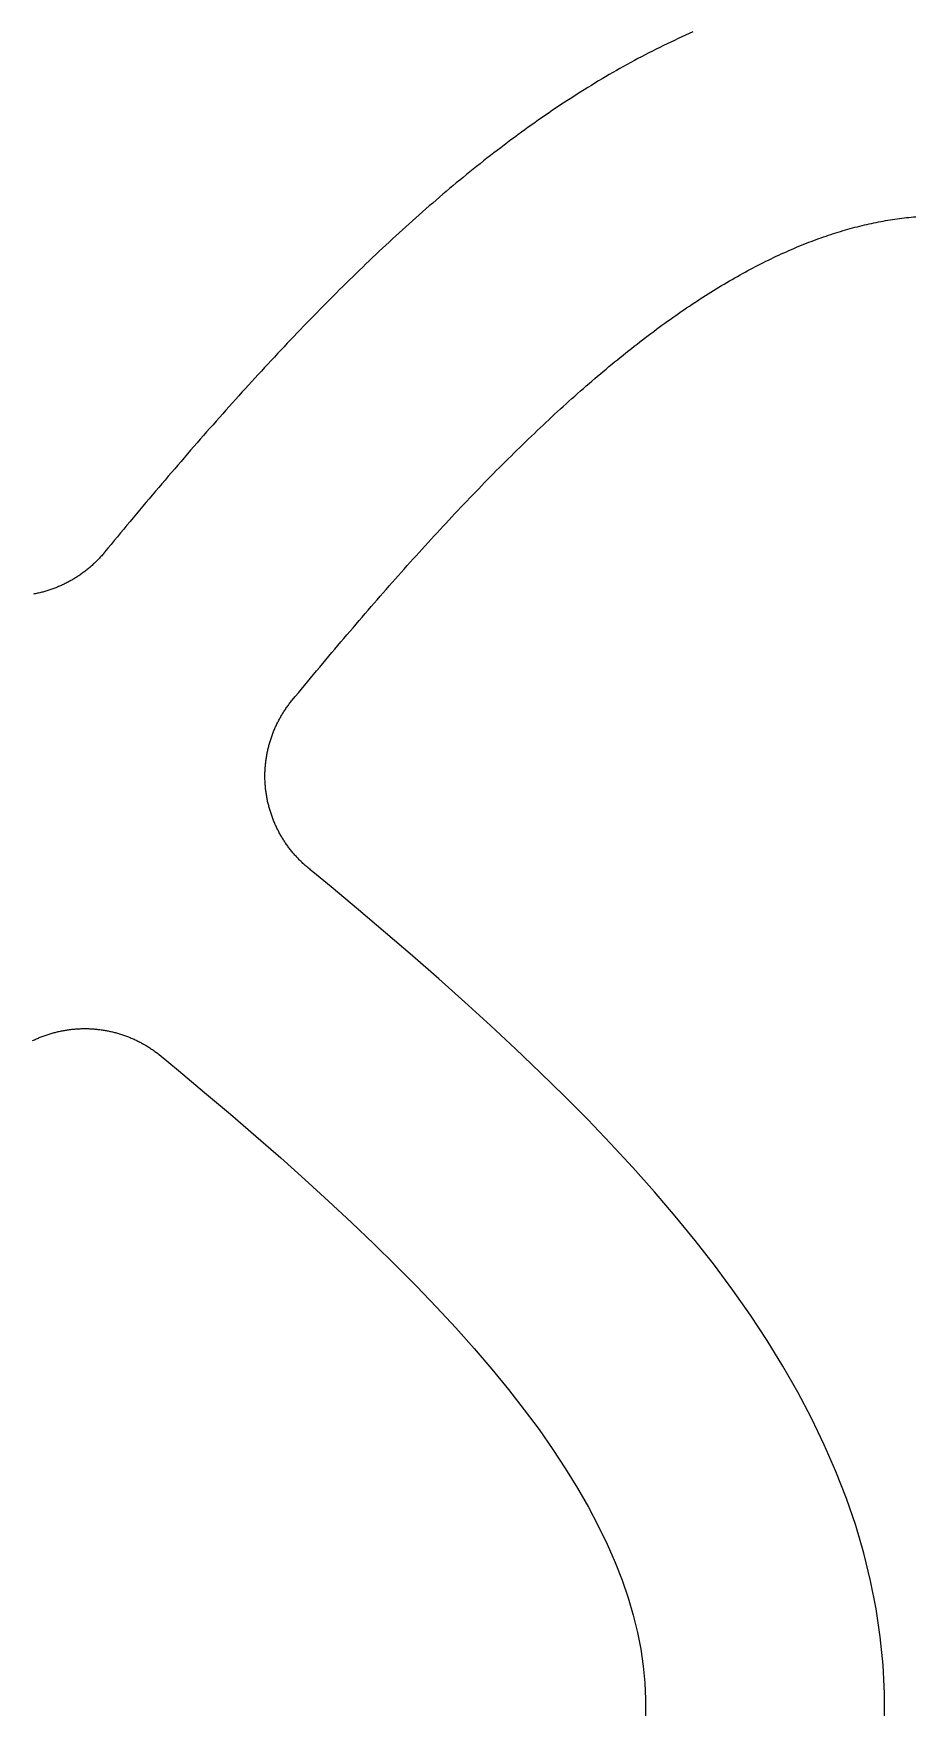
# Model space of a CAD drawing. Header units: millimetres. Extents: x 0 to 12, y 0 to 22.
# Drawn here: x 7.475 to 8.95, y 11 to 13.805 of the extents above; entities that cross this region are included whole.
import ezdxf

# ---------------------------------------------------------------- set-up
doc = ezdxf.new("R2010")
doc.units = ezdxf.units.MM
doc.layers.add('CUT_HOLE', color=3, linetype='Continuous')

msp = doc.modelspace()

# ---------------------------------------------------------------- linework, layer by layer
at = {"layer": 'CUT_HOLE'}
for points in [[(8.5788, 13.8075), (8.5726, 13.8048), (8.5664, 13.802), (8.5603, 13.7992), (8.5541, 13.7964), (8.548, 13.7935), (8.5418, 13.7906), (8.5357, 13.7876), (8.5296, 13.7847), (8.5235, 13.7816), (8.5174, 13.7786), (8.5113, 13.7755), (8.5052, 13.7724), (8.4991, 13.7692), (8.493, 13.7661), (8.487, 13.7629), (8.4809, 13.7596), (8.4749, 13.7563), (8.4689, 13.753), (8.4628, 13.7497), (8.4568, 13.7463), (8.4508, 13.7429), (8.4448, 13.7394), (8.4388, 13.736), (8.4328, 13.7325), (8.4269, 13.7289), (8.4209, 13.7254), (8.415, 13.7218), (8.409, 13.7181), (8.4031, 13.7145), (8.3971, 13.7108), (8.3912, 13.7071), (8.3853, 13.7033), (8.3794, 13.6995), (8.3735, 13.6957), (8.3676, 13.6919), (8.3617, 13.688), (8.3558, 13.6841), (8.35, 13.6802), (8.3441, 13.6763), (8.3382, 13.6723), (8.3324, 13.6683), (8.3266, 13.6642), (8.3207, 13.6602), (8.3149, 13.6561), (8.3091, 13.6519), (8.3033, 13.6478), (8.2975, 13.6436), (8.2917, 13.6394), (8.2859, 13.6352), (8.2801, 13.6309), (8.2743, 13.6266), (8.2686, 13.6223), (8.2628, 13.618), (8.2571, 13.6136), (8.2513, 13.6092), (8.2456, 13.6048), (8.2398, 13.6003), (8.2341, 13.5959), (8.2284, 13.5914), (8.2227, 13.5868), (8.2169, 13.5823), (8.2112, 13.5777), (8.2055, 13.5731), (8.1999, 13.5685), (8.1942, 13.5639), (8.1885, 13.5592), (8.1828, 13.5545), (8.1771, 13.5498), (8.1715, 13.545), (8.1658, 13.5403), (8.1602, 13.5355), (8.1545, 13.5306), (8.1489, 13.5258), (8.1433, 13.5209), (8.1376, 13.516), (8.132, 13.5111), (8.1264, 13.5062), (8.1208, 13.5012), (8.1152, 13.4963), (8.1096, 13.4913), (8.104, 13.4862), (8.0984, 13.4812), (8.0928, 13.4761), (8.0872, 13.471), (8.0816, 13.4659), (8.076, 13.4608), (8.0705, 13.4556), (8.0649, 13.4505), (8.0594, 13.4453), (8.0538, 13.44), (8.0482, 13.4348), (8.0427, 13.4295), (8.0372, 13.4243), (8.0316, 13.419), (8.0261, 13.4136), (8.0206, 13.4083), (8.015, 13.4029), (8.0095, 13.3975), (8.004, 13.3921), (7.9985, 13.3867), (7.993, 13.3813), (7.9875, 13.3758), (7.982, 13.3703), (7.9765, 13.3648), (7.971, 13.3593), (7.9655, 13.3538), (7.96, 13.3482), (7.9545, 13.3427), (7.9491, 13.3371), (7.9436, 13.3315), (7.9381, 13.3258), (7.9327, 13.3202), (7.9272, 13.3145), (7.9217, 13.3089), (7.9163, 13.3032), (7.9108, 13.2974), (7.9054, 13.2917), (7.8999, 13.286), (7.8945, 13.2802), (7.8891, 13.2744), (7.8836, 13.2686), (7.8782, 13.2628), (7.8728, 13.257), (7.8673, 13.2511), (7.8619, 13.2453), (7.8565, 13.2394), (7.8511, 13.2335), (7.8457, 13.2276), (7.8403, 13.2217), (7.8348, 13.2158), (7.8294, 13.2098), (7.824, 13.2038), (7.8186, 13.1979), (7.8132, 13.1919), (7.8079, 13.1859), (7.8025, 13.1798), (7.7971, 13.1738), (7.7917, 13.1678), (7.7863, 13.1617), (7.7809, 13.1556), (7.7756, 13.1495), (7.7702, 13.1434), (7.7648, 13.1373), (7.7595, 13.1312), (7.7541, 13.1251), (7.7487, 13.1189), (7.7434, 13.1128), (7.738, 13.1066), (7.7327, 13.1004), (7.7273, 13.0942), (7.722, 13.088), (7.7166, 13.0818), (7.7113, 13.0755), (7.7059, 13.0693), (7.7006, 13.0631), (7.6952, 13.0568), (7.6899, 13.0505), (7.6846, 13.0442), (7.6792, 13.038), (7.6739, 13.0316), (7.6686, 13.0253), (7.6633, 13.019), (7.658, 13.0127), (7.6526, 13.0064), (7.6473, 13), (7.642, 12.9937), (7.6367, 12.9873), (7.6314, 12.9809), (7.6261, 12.9745), (7.6208, 12.9681), (7.6155, 12.9618), (7.6102, 12.9553), (7.6049, 12.9489), (7.5996, 12.9425), (7.5996, 12.9425), (7.5996, 12.9425), (7.5996, 12.9425), (7.5996, 12.9425), (7.5995, 12.9425), (7.5995, 12.9425), (7.5995, 12.9425), (7.5995, 12.9424), (7.5995, 12.9424), (7.5995, 12.9424), (7.5995, 12.9424), (7.5995, 12.9424), (7.5994, 12.9424), (7.5994, 12.9424), (7.5994, 12.9423), (7.5994, 12.9423), (7.5994, 12.9423), (7.5994, 12.9423), (7.5994, 12.9423), (7.5994, 12.9423), (7.5993, 12.9423), (7.5993, 12.9422), (7.5993, 12.9422), (7.5993, 12.9422), (7.5993, 12.9422), (7.5993, 12.9422), (7.5993, 12.9422), (7.5993, 12.9421), (7.5992, 12.9421), (7.5992, 12.9421), (7.5992, 12.9421), (7.5992, 12.9421), (7.5992, 12.9421), (7.5992, 12.9421), (7.5992, 12.942), (7.5992, 12.942), (7.5991, 12.942), (7.5991, 12.942), (7.5991, 12.942), (7.5991, 12.942), (7.5991, 12.942), (7.5991, 12.9419), (7.5991, 12.9419), (7.5991, 12.9419), (7.599, 12.9419), (7.599, 12.9419), (7.599, 12.9419), (7.599, 12.9418), (7.599, 12.9418), (7.599, 12.9418), (7.599, 12.9418), (7.599, 12.9418), (7.5989, 12.9418), (7.5989, 12.9418), (7.5989, 12.9417), (7.5989, 12.9417), (7.5989, 12.9417), (7.5989, 12.9417), (7.5989, 12.9417), (7.5989, 12.9417), (7.5988, 12.9417), (7.5988, 12.9416), (7.5988, 12.9416), (7.5988, 12.9416), (7.5988, 12.9416), (7.5988, 12.9416), (7.5988, 12.9416), (7.5988, 12.9415), (7.5988, 12.9415), (7.5987, 12.9415), (7.5987, 12.9415), (7.5987, 12.9415), (7.5987, 12.9415), (7.5987, 12.9415), (7.5987, 12.9414), (7.5987, 12.9414), (7.5987, 12.9414), (7.5986, 12.9414), (7.5986, 12.9414), (7.5986, 12.9414), (7.5986, 12.9413), (7.5986, 12.9413), (7.5986, 12.9413), (7.5986, 12.9413), (7.5986, 12.9413), (7.5985, 12.9413), (7.5985, 12.9413), (7.5985, 12.9412), (7.5985, 12.9412), (7.5985, 12.9412), (7.5985, 12.9412), (7.5985, 12.9412), (7.5985, 12.9412), (7.5984, 12.9412), (7.5984, 12.9411), (7.5984, 12.9411), (7.5984, 12.9411), (7.5984, 12.9411), (7.5984, 12.9411), (7.5984, 12.9411), (7.5984, 12.941), (7.5983, 12.941), (7.5983, 12.941), (7.5983, 12.941), (7.5983, 12.941), (7.5983, 12.941), (7.5983, 12.941), (7.5983, 12.9409), (7.5983, 12.9409), (7.5982, 12.9409), (7.5982, 12.9409), (7.5982, 12.9409), (7.5982, 12.9409), (7.5982, 12.9409), (7.5982, 12.9408), (7.5982, 12.9408), (7.5982, 12.9408), (7.5981, 12.9408), (7.5981, 12.9408), (7.5981, 12.9408), (7.5981, 12.9407), (7.5981, 12.9407), (7.5981, 12.9407), (7.5981, 12.9407), (7.5981, 12.9407), (7.598, 12.9407), (7.598, 12.9407), (7.598, 12.9406), (7.598, 12.9406), (7.598, 12.9406), (7.598, 12.9406), (7.598, 12.9406), (7.598, 12.9406), (7.5979, 12.9406), (7.5979, 12.9405), (7.5979, 12.9405), (7.5979, 12.9405), (7.5979, 12.9405), (7.5979, 12.9405), (7.5979, 12.9405), (7.5979, 12.9404), (7.5978, 12.9404), (7.5978, 12.9404), (7.5978, 12.9404), (7.5978, 12.9404), (7.5978, 12.9404), (7.5978, 12.9404), (7.5978, 12.9403), (7.5978, 12.9403), (7.5977, 12.9403), (7.5977, 12.9403), (7.5977, 12.9403), (7.5977, 12.9403), (7.5977, 12.9403), (7.5977, 12.9402), (7.5977, 12.9402), (7.5977, 12.9402), (7.5976, 12.9402), (7.5976, 12.9402), (7.5976, 12.9402), (7.5976, 12.9401), (7.5976, 12.9401), (7.5976, 12.9401), (7.5976, 12.9401), (7.5976, 12.9401), (7.5975, 12.9401), (7.5975, 12.9401), (7.5975, 12.94), (7.5975, 12.94), (7.5975, 12.94), (7.5975, 12.94), (7.5975, 12.94), (7.5975, 12.94), (7.5974, 12.94), (7.5974, 12.9399), (7.5974, 12.9399), (7.5974, 12.9399), (7.5974, 12.9399), (7.5974, 12.9399), (7.5974, 12.9399), (7.5974, 12.9398), (7.5974, 12.9398), (7.5973, 12.9398), (7.5973, 12.9398), (7.5973, 12.9398), (7.5973, 12.9398), (7.5973, 12.9398), (7.5973, 12.9397), (7.5973, 12.9397), (7.5973, 12.9397), (7.5972, 12.9397), (7.5972, 12.9397), (7.5972, 12.9397), (7.5972, 12.9397), (7.5972, 12.9396), (7.5972, 12.9396), (7.5972, 12.9396), (7.5972, 12.9396), (7.5971, 12.9396), (7.5971, 12.9396), (7.5971, 12.9395), (7.5971, 12.9395), (7.5971, 12.9395), (7.5971, 12.9395), (7.5971, 12.9395), (7.5971, 12.9395), (7.597, 12.9395), (7.597, 12.9394), (7.597, 12.9394), (7.597, 12.9394), (7.597, 12.9394), (7.597, 12.9394), (7.597, 12.9394), (7.597, 12.9394), (7.5969, 12.9393), (7.5969, 12.9393), (7.5969, 12.9393), (7.5969, 12.9393), (7.5969, 12.9393), (7.5969, 12.9393), (7.5969, 12.9392), (7.5969, 12.9392), (7.5968, 12.9392), (7.5968, 12.9392), (7.5968, 12.9392), (7.5968, 12.9392), (7.5968, 12.9392), (7.5968, 12.9391), (7.5968, 12.9391), (7.5968, 12.9391), (7.5967, 12.9391), (7.5967, 12.9391), (7.5967, 12.9391), (7.5967, 12.9391), (7.5967, 12.939), (7.5967, 12.939), (7.5967, 12.939), (7.5967, 12.939), (7.5966, 12.939), (7.5966, 12.939), (7.5966, 12.9389), (7.5966, 12.9389), (7.5966, 12.9389), (7.5966, 12.9389), (7.5966, 12.9389), (7.5966, 12.9389), (7.5965, 12.9389), (7.5965, 12.9388), (7.5965, 12.9388), (7.5965, 12.9388), (7.5965, 12.9388), (7.5965, 12.9388), (7.5965, 12.9388), (7.5965, 12.9387), (7.5964, 12.9387), (7.5964, 12.9387), (7.5964, 12.9387), (7.5964, 12.9387), (7.5964, 12.9387), (7.5964, 12.9387), (7.5964, 12.9386), (7.5964, 12.9386), (7.5963, 12.9386), (7.5963, 12.9386), (7.5963, 12.9386), (7.5963, 12.9386), (7.5963, 12.9386), (7.5963, 12.9385), (7.5963, 12.9385), (7.5963, 12.9385), (7.5962, 12.9385), (7.5962, 12.9385), (7.5962, 12.9385), (7.5962, 12.9384), (7.5962, 12.9384), (7.5962, 12.9384), (7.5962, 12.9384), (7.5962, 12.9384), (7.5961, 12.9384), (7.5961, 12.9384), (7.5961, 12.9383), (7.5961, 12.9383), (7.5961, 12.9383), (7.5961, 12.9383), (7.5961, 12.9383), (7.5961, 12.9383), (7.596, 12.9383), (7.596, 12.9382), (7.596, 12.9382), (7.596, 12.9382), (7.596, 12.9382), (7.596, 12.9382), (7.596, 12.9382), (7.596, 12.9381), (7.596, 12.9381), (7.5959, 12.9381), (7.5959, 12.9381), (7.5959, 12.9381), (7.5959, 12.9381), (7.5959, 12.9381), (7.5959, 12.938), (7.5959, 12.938), (7.5959, 12.938), (7.5958, 12.938), (7.5958, 12.938), (7.5958, 12.938), (7.5958, 12.938), (7.5958, 12.9379), (7.5958, 12.9379), (7.5958, 12.9379), (7.5958, 12.9379), (7.5957, 12.9379), (7.5957, 12.9379), (7.5957, 12.9378), (7.5957, 12.9378), (7.5957, 12.9378), (7.5957, 12.9378), (7.5957, 12.9378), (7.5957, 12.9378), (7.5956, 12.9378), (7.5956, 12.9377), (7.5956, 12.9377), (7.5956, 12.9377), (7.5956, 12.9377), (7.5956, 12.9377), (7.5956, 12.9377), (7.5956, 12.9377), (7.5955, 12.9376), (7.5955, 12.9376), (7.5955, 12.9376), (7.5955, 12.9376), (7.5955, 12.9376), (7.5955, 12.9376), (7.5955, 12.9375), (7.5955, 12.9375), (7.5954, 12.9375), (7.5954, 12.9375), (7.5954, 12.9375), (7.5954, 12.9375), (7.5954, 12.9375), (7.5954, 12.9374), (7.5954, 12.9374), (7.5954, 12.9374), (7.5953, 12.9374), (7.5953, 12.9374), (7.5953, 12.9374), (7.5953, 12.9374), (7.5953, 12.9373), (7.5953, 12.9373), (7.5953, 12.9373), (7.5953, 12.9373), (7.5952, 12.9373), (7.5952, 12.9373), (7.5952, 12.9372), (7.5952, 12.9372), (7.5952, 12.9372), (7.5952, 12.9372), (7.5952, 12.9372), (7.5952, 12.9372), (7.5951, 12.9372), (7.5951, 12.9371), (7.5951, 12.9371), (7.5951, 12.9371), (7.5951, 12.9371), (7.5951, 12.9371), (7.5951, 12.9371), (7.5951, 12.9371), (7.595, 12.937), (7.595, 12.937), (7.595, 12.937), (7.595, 12.937), (7.595, 12.937), (7.595, 12.937), (7.595, 12.9369), (7.595, 12.9369), (7.5949, 12.9369), (7.5949, 12.9369), (7.5949, 12.9369), (7.5949, 12.9369), (7.5949, 12.9369), (7.5949, 12.9368), (7.5949, 12.9368), (7.5949, 12.9368), (7.5948, 12.9368), (7.5948, 12.9368), (7.5948, 12.9368), (7.5948, 12.9367), (7.5948, 12.9367), (7.5948, 12.9367), (7.5948, 12.9367), (7.5948, 12.9367), (7.5947, 12.9367), (7.5947, 12.9367), (7.5947, 12.9366), (7.5947, 12.9366), (7.5947, 12.9366), (7.5947, 12.9366), (7.5947, 12.9366), (7.5947, 12.9366), (7.5947, 12.9366), (7.5946, 12.9365), (7.5946, 12.9365), (7.5946, 12.9365), (7.5946, 12.9365), (7.5946, 12.9365), (7.5946, 12.9365), (7.5946, 12.9364), (7.5946, 12.9364), (7.5945, 12.9364), (7.5945, 12.9364), (7.5945, 12.9364), (7.5945, 12.9364), (7.5945, 12.9364), (7.5945, 12.9363), (7.5945, 12.9363), (7.5945, 12.9363), (7.5944, 12.9363), (7.5944, 12.9363), (7.5944, 12.9363), (7.5944, 12.9363), (7.5944, 12.9362), (7.5944, 12.9362), (7.5944, 12.9362), (7.5944, 12.9362), (7.5943, 12.9362), (7.5943, 12.9362), (7.5943, 12.9361), (7.5943, 12.9361), (7.5943, 12.9361), (7.5943, 12.9361), (7.5943, 12.9361), (7.5943, 12.9361), (7.5942, 12.9361), (7.5942, 12.936), (7.5942, 12.936), (7.5942, 12.936), (7.5942, 12.936), (7.5942, 12.936), (7.5942, 12.936), (7.5942, 12.936), (7.5941, 12.9359), (7.5941, 12.9359), (7.5941, 12.9359), (7.5941, 12.9359), (7.5941, 12.9359), (7.5941, 12.9359), (7.5941, 12.9358), (7.5941, 12.9358), (7.594, 12.9358), (7.594, 12.9358), (7.594, 12.9358), (7.594, 12.9358), (7.594, 12.9358), (7.594, 12.9357), (7.594, 12.9357), (7.594, 12.9357), (7.5939, 12.9357), (7.5939, 12.9357), (7.5939, 12.9357), (7.5939, 12.9357), (7.5939, 12.9356), (7.5939, 12.9356), (7.5939, 12.9356), (7.5939, 12.9356), (7.5938, 12.9356), (7.5938, 12.9356), (7.5938, 12.9355), (7.5938, 12.9355), (7.5938, 12.9355), (7.5938, 12.9355), (7.5938, 12.9355), (7.5938, 12.9355), (7.5937, 12.9355), (7.5937, 12.9354), (7.5937, 12.9354), (7.5937, 12.9354), (7.5937, 12.9354), (7.5937, 12.9354), (7.5937, 12.9354), (7.5937, 12.9354), (7.5936, 12.9353), (7.5936, 12.9353), (7.5936, 12.9353), (7.5936, 12.9353), (7.5925, 12.934), (7.5914, 12.9326), (7.5902, 12.9313), (7.5891, 12.93), (7.5879, 12.9287), (7.5867, 12.9274), (7.5855, 12.9261), (7.5843, 12.9248), (7.5831, 12.9235), (7.5819, 12.9223), (7.5807, 12.921), (7.5794, 12.9198), (7.5782, 12.9186), (7.5769, 12.9173), (7.5756, 12.9161), (7.5743, 12.915), (7.573, 12.9138), (7.5717, 12.9126), (7.5704, 12.9114), (7.5691, 12.9103), (7.5677, 12.9092), (7.5664, 12.908), (7.565, 12.9069), (7.5636, 12.9058), (7.5622, 12.9048), (7.5609, 12.9037), (7.5595, 12.9026), (7.5581, 12.9016), (7.5566, 12.9005), (7.5552, 12.8995), (7.5538, 12.8985), (7.5523, 12.8975), (7.5509, 12.8965), (7.5494, 12.8955), (7.5479, 12.8946), (7.5465, 12.8936), (7.545, 12.8927), (7.5435, 12.8918), (7.542, 12.8909), (7.5405, 12.89), (7.539, 12.8891), (7.5374, 12.8882), (7.5359, 12.8874), (7.5344, 12.8865), (7.5328, 12.8857), (7.5313, 12.8849), (7.5297, 12.8841), (7.5281, 12.8833), (7.5265, 12.8825), (7.525, 12.8818), (7.5234, 12.881), (7.5218, 12.8803), (7.5202, 12.8796), (7.5186, 12.8789), (7.5169, 12.8782), (7.5153, 12.8775), (7.5137, 12.8768), (7.5121, 12.8762), (7.5104, 12.8755), (7.5088, 12.8749), (7.5071, 12.8743), (7.5055, 12.8737), (7.5038, 12.8732), (7.5022, 12.8726), (7.5005, 12.8721), (7.4988, 12.8715), (7.4971, 12.871), (7.4955, 12.8705), (7.4938, 12.87), (7.4921, 12.8696), (7.4904, 12.8691), (7.4887, 12.8687), (7.487, 12.8682), (7.4853, 12.8678), (7.4836, 12.8674), (7.4818, 12.867), (7.4801, 12.8667), (7.4784, 12.8663), (7.4767, 12.866), (7.475, 12.8657)], [(8.8997, 10.9763), (8.8997, 11.0237), (8.8974, 11.0712), (8.8927, 11.1184), (8.8857, 11.1655), (8.8765, 11.2123), (8.8651, 11.2588), (8.8516, 11.3049), (8.836, 11.3505), (8.8184, 11.3957), (8.7989, 11.4404), (8.7776, 11.4847), (8.7545, 11.5285), (8.7297, 11.5718), (8.7033, 11.6147), (8.6754, 11.6572), (8.6459, 11.6993), (8.6151, 11.741), (8.5828, 11.7824), (8.5492, 11.8235), (8.5144, 11.8643), (8.4784, 11.9047), (8.4412, 11.945), (8.4029, 11.985), (8.3636, 12.0248), (8.3233, 12.0643), (8.2821, 12.1037), (8.24, 12.1429), (8.1972, 12.182), (8.1536, 12.2209), (8.1093, 12.2596), (8.0644, 12.2982), (8.019, 12.3367), (7.9731, 12.3751), (7.9425, 12.4004), (7.9425, 12.4004), (7.9384, 12.4038), (7.938, 12.4041), (7.9353, 12.4063), (7.9353, 12.4064), (7.934, 12.4075), (7.9326, 12.4086), (7.9313, 12.4098), (7.93, 12.4109), (7.9287, 12.4121), (7.9274, 12.4133), (7.9261, 12.4145), (7.9248, 12.4157), (7.9235, 12.4169), (7.9223, 12.4181), (7.921, 12.4193), (7.9198, 12.4206), (7.9186, 12.4218), (7.9173, 12.4231), (7.9161, 12.4244), (7.915, 12.4257), (7.9138, 12.427), (7.9126, 12.4283), (7.9114, 12.4296), (7.9103, 12.4309), (7.9092, 12.4323), (7.908, 12.4336), (7.9069, 12.435), (7.9058, 12.4364), (7.9048, 12.4378), (7.9037, 12.4391), (7.9026, 12.4405), (7.9016, 12.4419), (7.9005, 12.4434), (7.8995, 12.4448), (7.8985, 12.4462), (7.8975, 12.4477), (7.8965, 12.4491), (7.8955, 12.4506), (7.8946, 12.4521), (7.8936, 12.4535), (7.8927, 12.455), (7.8918, 12.4565), (7.8909, 12.458), (7.89, 12.4595), (7.8891, 12.461), (7.8882, 12.4626), (7.8874, 12.4641), (7.8865, 12.4656), (7.8857, 12.4672), (7.8849, 12.4687), (7.8841, 12.4703), (7.8833, 12.4719), (7.8825, 12.4735), (7.8818, 12.475), (7.881, 12.4766), (7.8803, 12.4782), (7.8796, 12.4798), (7.8789, 12.4814), (7.8782, 12.4831), (7.8775, 12.4847), (7.8768, 12.4863), (7.8762, 12.4879), (7.8755, 12.4896), (7.8749, 12.4912), (7.8743, 12.4929), (7.8737, 12.4945), (7.8732, 12.4962), (7.8726, 12.4978), (7.8721, 12.4995), (7.8715, 12.5012), (7.871, 12.5029), (7.8705, 12.5045), (7.87, 12.5062), (7.8696, 12.5079), (7.8691, 12.5096), (7.8687, 12.5113), (7.8682, 12.513), (7.8678, 12.5147), (7.8674, 12.5164), (7.867, 12.5182), (7.8667, 12.5199), (7.8663, 12.5216), (7.866, 12.5233), (7.8657, 12.525), (7.8654, 12.5268), (7.8651, 12.5285), (7.8648, 12.5302), (7.8645, 12.532), (7.8643, 12.5337), (7.8641, 12.5355), (7.8638, 12.5372), (7.8636, 12.5389), (7.8635, 12.5407), (7.8633, 12.5424), (7.8631, 12.5442), (7.863, 12.5459), (7.8629, 12.5477), (7.8628, 12.5494), (7.8627, 12.5512), (7.8626, 12.5529), (7.8625, 12.5547), (7.8625, 12.5565), (7.8625, 12.5582), (7.8625, 12.56), (7.8625, 12.5617), (7.8625, 12.5635), (7.8625, 12.5652), (7.8625, 12.567), (7.8626, 12.5687), (7.8627, 12.5705), (7.8628, 12.5723), (7.8629, 12.574), (7.863, 12.5758), (7.8632, 12.5775), (7.8633, 12.5793), (7.8635, 12.581), (7.8637, 12.5828), (7.8639, 12.5845), (7.8641, 12.5862), (7.8643, 12.588), (7.8646, 12.5897), (7.8648, 12.5915), (7.8651, 12.5932), (7.8654, 12.5949), (7.8657, 12.5966), (7.866, 12.5984), (7.8664, 12.6001), (7.8667, 12.6018), (7.8671, 12.6035), (7.8675, 12.6052), (7.8679, 12.607), (7.8683, 12.6087), (7.8687, 12.6104), (7.8691, 12.6121), (7.8696, 12.6138), (7.8701, 12.6155), (7.8706, 12.6171), (7.8711, 12.6188), (7.8716, 12.6205), (7.8721, 12.6222), (7.8727, 12.6238), (7.8732, 12.6255), (7.8738, 12.6272), (7.8744, 12.6288), (7.875, 12.6305), (7.8756, 12.6321), (7.8762, 12.6338), (7.8769, 12.6354), (7.8776, 12.637), (7.8782, 12.6386), (7.8789, 12.6402), (7.8796, 12.6419), (7.8803, 12.6435), (7.8811, 12.645), (7.8818, 12.6466), (7.8826, 12.6482), (7.8834, 12.6498), (7.8842, 12.6514), (7.885, 12.6529), (7.8858, 12.6545), (7.8866, 12.656), (7.8874, 12.6576), (7.8883, 12.6591), (7.8892, 12.6606), (7.8901, 12.6621), (7.8909, 12.6637), (7.8919, 12.6652), (7.8928, 12.6667), (7.8937, 12.6681), (7.8947, 12.6696), (7.8956, 12.6711), (7.8966, 12.6725), (7.8976, 12.674), (7.8986, 12.6754), (7.8996, 12.6769), (7.9006, 12.6783), (7.9017, 12.6797), (7.9027, 12.6811), (7.9038, 12.6825), (7.9049, 12.6839), (7.9059, 12.6853), (7.907, 12.6867), (7.9082, 12.688), (7.9133, 12.6942), (7.9184, 12.7004), (7.9235, 12.7066), (7.9286, 12.7127), (7.9337, 12.7188), (7.9388, 12.725), (7.9439, 12.7311), (7.949, 12.7372), (7.9541, 12.7433), (7.9592, 12.7494), (7.9642, 12.7554), (7.9693, 12.7615), (7.9744, 12.7675), (7.9795, 12.7735), (7.9846, 12.7795), (7.9896, 12.7855), (7.9947, 12.7915), (7.9998, 12.7975), (8.0049, 12.8034), (8.0099, 12.8093), (8.015, 12.8153), (8.0201, 12.8212), (8.0251, 12.827), (8.0302, 12.8329), (8.0352, 12.8388), (8.0403, 12.8446), (8.0453, 12.8504), (8.0504, 12.8562), (8.0554, 12.862), (8.0605, 12.8678), (8.0655, 12.8735), (8.0705, 12.8793), (8.0756, 12.885), (8.0806, 12.8907), (8.0856, 12.8963), (8.0906, 12.902), (8.0957, 12.9076), (8.1007, 12.9133), (8.1057, 12.9189), (8.1107, 12.9245), (8.1157, 12.93), (8.1207, 12.9356), (8.1257, 12.9411), (8.1308, 12.9466), (8.1357, 12.9521), (8.1407, 12.9576), (8.1457, 12.963), (8.1507, 12.9684), (8.1557, 12.9738), (8.1607, 12.9792), (8.1657, 12.9846), (8.1707, 12.9899), (8.1756, 12.9953), (8.1806, 13.0006), (8.1856, 13.0058), (8.1905, 13.0111), (8.1955, 13.0163), (8.2005, 13.0216), (8.2054, 13.0268), (8.2104, 13.0319), (8.2153, 13.0371), (8.2203, 13.0422), (8.2252, 13.0473), (8.2301, 13.0524), (8.2351, 13.0574), (8.24, 13.0625), (8.2449, 13.0675), (8.2498, 13.0725), (8.2548, 13.0774), (8.2597, 13.0823), (8.2646, 13.0873), (8.2695, 13.0921), (8.2744, 13.097), (8.2793, 13.1018), (8.2842, 13.1067), (8.2891, 13.1115), (8.294, 13.1162), (8.2988, 13.121), (8.3037, 13.1257), (8.3086, 13.1304), (8.3135, 13.135), (8.3183, 13.1397), (8.3232, 13.1443), (8.328, 13.1488), (8.3329, 13.1534), (8.3377, 13.1579), (8.3426, 13.1624), (8.3474, 13.1669), (8.3523, 13.1714), (8.3571, 13.1758), (8.3619, 13.1802), (8.3667, 13.1846), (8.3715, 13.1889), (8.3763, 13.1932), (8.3811, 13.1975), (8.3859, 13.2018), (8.3907, 13.206), (8.3955, 13.2102), (8.4003, 13.2144), (8.4051, 13.2185), (8.4099, 13.2226), (8.4146, 13.2267), (8.4194, 13.2308), (8.4241, 13.2348), (8.4289, 13.2388), (8.4336, 13.2428), (8.4384, 13.2468), (8.4431, 13.2507), (8.4478, 13.2546), (8.4525, 13.2584), (8.4573, 13.2623), (8.462, 13.2661), (8.4667, 13.2698), (8.4714, 13.2736), (8.4761, 13.2773), (8.4807, 13.281), (8.4854, 13.2846), (8.4901, 13.2882), (8.4948, 13.2918), (8.4994, 13.2954), (8.5041, 13.2989), (8.5087, 13.3024), (8.5133, 13.3059), (8.518, 13.3093), (8.5226, 13.3127), (8.5272, 13.3161), (8.5318, 13.3194), (8.5364, 13.3228), (8.541, 13.326), (8.5456, 13.3293), (8.5502, 13.3325), (8.5548, 13.3357), (8.5593, 13.3389), (8.5639, 13.342), (8.5685, 13.3451), (8.573, 13.3482), (8.5775, 13.3512), (8.5821, 13.3542), (8.5866, 13.3572), (8.5911, 13.3601), (8.5956, 13.363), (8.6001, 13.3659), (8.6046, 13.3687), (8.6091, 13.3716), (8.6136, 13.3743), (8.618, 13.3771), (8.6225, 13.3798), (8.6269, 13.3825), (8.6314, 13.3852), (8.6358, 13.3878), (8.6402, 13.3904), (8.6446, 13.3929), (8.6491, 13.3955), (8.6534, 13.398), (8.6578, 13.4004), (8.6622, 13.4029), (8.6666, 13.4053), (8.671, 13.4076), (8.6753, 13.41), (8.6797, 13.4123), (8.684, 13.4145), (8.6883, 13.4168), (8.6927, 13.419), (8.697, 13.4212), (8.7013, 13.4233), (8.7056, 13.4254), (8.7098, 13.4275), (8.7141, 13.4296), (8.7184, 13.4316), (8.7227, 13.4336), (8.7269, 13.4356), (8.7311, 13.4375), (8.7354, 13.4394), (8.7396, 13.4413), (8.7438, 13.4431), (8.748, 13.4449), (8.7522, 13.4467), (8.7564, 13.4484), (8.7606, 13.4501), (8.7647, 13.4518), (8.7689, 13.4535), (8.7731, 13.4551), (8.7772, 13.4567), (8.7813, 13.4582), (8.7855, 13.4598), (8.7896, 13.4613), (8.7937, 13.4627), (8.7978, 13.4642), (8.8019, 13.4656), (8.8059, 13.467), (8.81, 13.4683), (8.8141, 13.4696), (8.8181, 13.4709), (8.8222, 13.4722), (8.8262, 13.4734), (8.8303, 13.4746), (8.8343, 13.4758), (8.8383, 13.4769), (8.8423, 13.4781), (8.8463, 13.4792), (8.8503, 13.4802), (8.8543, 13.4812), (8.8583, 13.4822), (8.8623, 13.4832), (8.8662, 13.4842), (8.8702, 13.4851), (8.8741, 13.486), (8.8781, 13.4868), (8.882, 13.4877), (8.8859, 13.4885), (8.8899, 13.4892), (8.8938, 13.49), (8.8977, 13.4907), (8.9016, 13.4914), (8.9055, 13.4921), (8.9094, 13.4927), (8.9133, 13.4933), (8.9172, 13.4939), (8.9211, 13.4945), (8.925, 13.495), (8.9288, 13.4955), (8.9327, 13.496), (8.9366, 13.4964), (8.9404, 13.4968), (8.9443, 13.4972), (8.9482, 13.4976), (8.952, 13.4979)], [(7.4735, 12.1175), (7.475, 12.1182), (7.4766, 12.119), (7.4782, 12.1197), (7.4798, 12.1204), (7.4814, 12.1211), (7.4831, 12.1218), (7.4847, 12.1225), (7.4863, 12.1232), (7.4879, 12.1238), (7.4896, 12.1245), (7.4912, 12.1251), (7.4929, 12.1257), (7.4945, 12.1263), (7.4962, 12.1268), (7.4978, 12.1274), (7.4995, 12.1279), (7.5012, 12.1285), (7.5029, 12.129), (7.5045, 12.1295), (7.5062, 12.13), (7.5079, 12.1304), (7.5096, 12.1309), (7.5113, 12.1313), (7.513, 12.1318), (7.5147, 12.1322), (7.5164, 12.1326), (7.5182, 12.133), (7.5199, 12.1333), (7.5216, 12.1337), (7.5233, 12.134), (7.525, 12.1343), (7.5268, 12.1346), (7.5285, 12.1349), (7.5302, 12.1352), (7.532, 12.1355), (7.5337, 12.1357), (7.5355, 12.1359), (7.5372, 12.1362), (7.5389, 12.1364), (7.5407, 12.1365), (7.5424, 12.1367), (7.5442, 12.1369), (7.5459, 12.137), (7.5477, 12.1371), (7.5494, 12.1372), (7.5512, 12.1373), (7.5529, 12.1374), (7.5547, 12.1375), (7.5565, 12.1375), (7.5582, 12.1375), (7.56, 12.1375), (7.5617, 12.1375), (7.5635, 12.1375), (7.5652, 12.1375), (7.567, 12.1375), (7.5687, 12.1374), (7.5705, 12.1373), (7.5723, 12.1372), (7.574, 12.1371), (7.5758, 12.137), (7.5775, 12.1368), (7.5793, 12.1367), (7.581, 12.1365), (7.5828, 12.1363), (7.5845, 12.1361), (7.5862, 12.1359), (7.588, 12.1357), (7.5897, 12.1354), (7.5915, 12.1352), (7.5932, 12.1349), (7.5949, 12.1346), (7.5966, 12.1343), (7.5984, 12.134), (7.6001, 12.1336), (7.6018, 12.1333), (7.6035, 12.1329), (7.6052, 12.1325), (7.607, 12.1321), (7.6087, 12.1317), (7.6104, 12.1313), (7.6121, 12.1309), (7.6138, 12.1304), (7.6155, 12.1299), (7.6171, 12.1294), (7.6188, 12.1289), (7.6205, 12.1284), (7.6222, 12.1279), (7.6238, 12.1273), (7.6255, 12.1268), (7.6272, 12.1262), (7.6288, 12.1256), (7.6305, 12.125), (7.6321, 12.1244), (7.6338, 12.1238), (7.6354, 12.1231), (7.637, 12.1224), (7.6386, 12.1218), (7.6402, 12.1211), (7.6419, 12.1204), (7.6435, 12.1197), (7.645, 12.1189), (7.6466, 12.1182), (7.6482, 12.1174), (7.6498, 12.1166), (7.6514, 12.1158), (7.6529, 12.115), (7.6545, 12.1142), (7.656, 12.1134), (7.6576, 12.1126), (7.6591, 12.1117), (7.6606, 12.1108), (7.6621, 12.1099), (7.6637, 12.1091), (7.6652, 12.1081), (7.6667, 12.1072), (7.6681, 12.1063), (7.6696, 12.1053), (7.6711, 12.1044), (7.6725, 12.1034), (7.674, 12.1024), (7.6754, 12.1014), (7.6769, 12.1004), (7.6783, 12.0994), (7.6797, 12.0983), (7.6811, 12.0973), (7.6825, 12.0962), (7.6839, 12.0951), (7.6853, 12.0941), (7.7175, 12.0675), (7.7615, 12.0307), (7.8047, 11.994), (7.8472, 11.9575), (7.8888, 11.9211), (7.9294, 11.8848), (7.969, 11.8487), (8.0076, 11.8128), (8.045, 11.777), (8.0812, 11.7414), (8.1162, 11.706), (8.1499, 11.6709), (8.1821, 11.636), (8.213, 11.6013), (8.2424, 11.5669), (8.2702, 11.5328), (8.2966, 11.499), (8.3213, 11.4656), (8.3444, 11.4326), (8.3659, 11.3999), (8.3857, 11.3677), (8.4039, 11.3358), (8.4205, 11.3045), (8.4353, 11.2736), (8.4486, 11.2431), (8.4603, 11.2132), (8.4704, 11.1837), (8.4789, 11.1546), (8.486, 11.1259), (8.4915, 11.0975), (8.4957, 11.0694), (8.4985, 11.0416), (8.4998, 11.0138), (8.4998, 10.9862)]]:
    msp.add_lwpolyline(points, dxfattribs=at)

doc.saveas('drawing.dxf')
